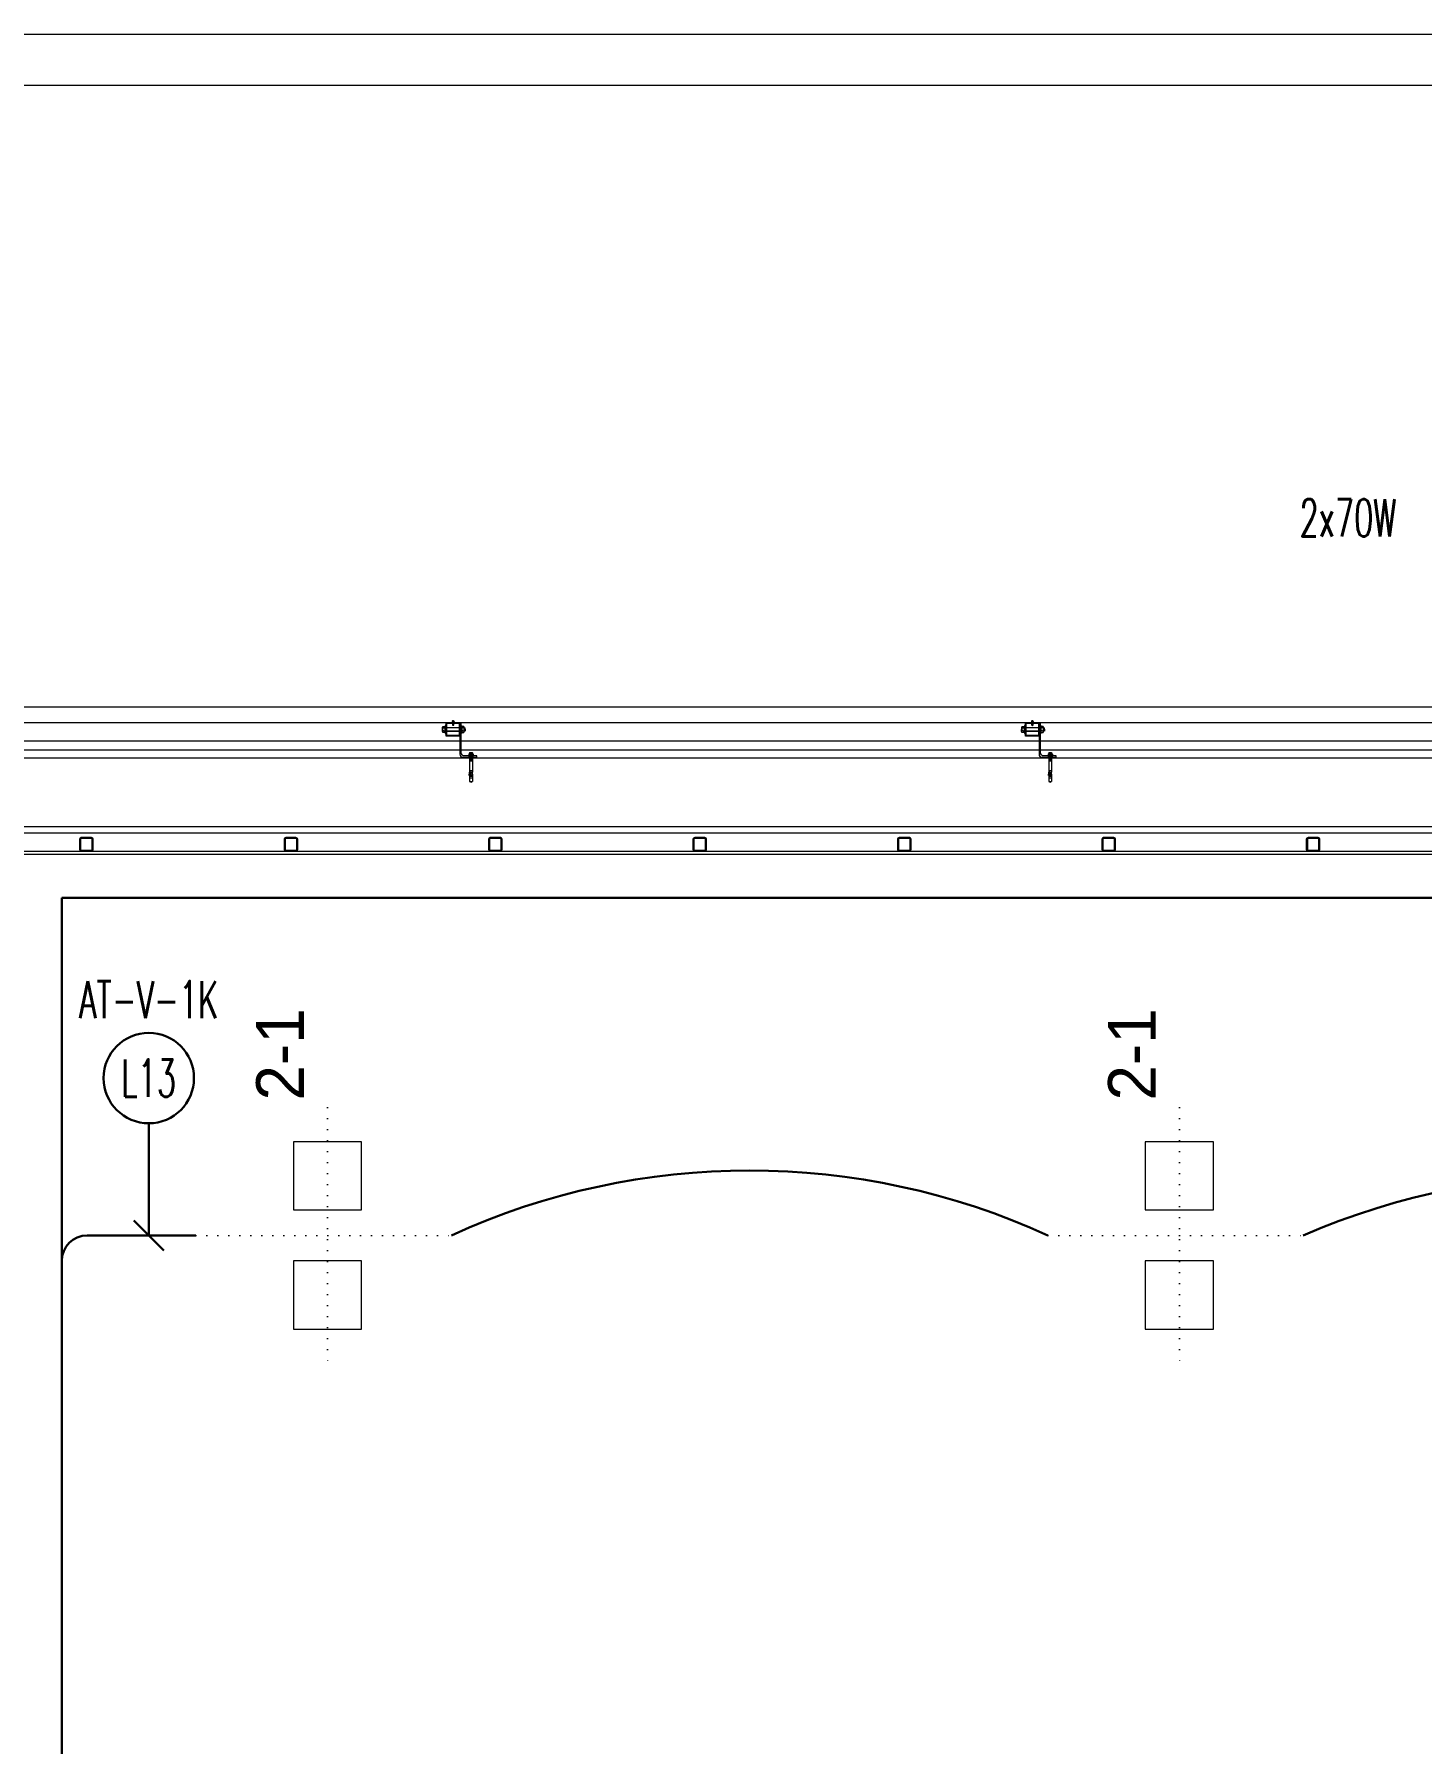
# Model space of a CAD drawing. Extents: x -2012 to 34975, y -1043 to 8321.
# Drawn here: x 25500 to 25907, y 3703 to 4205 of the extents above; entities that cross this region are included whole.
import ezdxf
from ezdxf.enums import TextEntityAlignment as Align

# ---------------------------------------------------------------- set-up
doc = ezdxf.new("R2010")
doc.units = 0
doc.header["$LTSCALE"] = 25
doc.header["$PDMODE"] = 1
doc.linetypes.add('DOT2', pattern=[0.125, 0, -0.125])
doc.layers.get('0').update_dxf_attribs({"color": 9, "lineweight": 9})
for name, color, linetype, lineweight in [('00', 9, 'Continuous', 9), ('06D', 9, 'Continuous', 9), ('10', 9, 'Continuous', 9), ('10A', 9, 'Continuous', 9), ('11', 9, 'Continuous', 9), ('14', 9, 'Continuous', 9), ('31', 9, 'Continuous', 9), ('33', 9, 'BATTING', 9), ('40A', 9, 'Continuous', 9), ('E-KABLO', 7, 'Continuous', 30), ('E-LİNYE', 7, 'Continuous', 30)]:
    doc.layers.add(name, color=color, linetype=linetype, lineweight=lineweight)
doc.styles.add('E-YAZI', font='txttw.shx')
doc.styles.add('TX-TEXT', font='')
doc.styles.get('TX-TEXT').set_extended_font_data('TrSah Futura Lt BT')
doc.linetypes.add('BATTING', pattern='A,0.0001,-0.1,[134,ltypeshp.shx,S=0.1,R=0,X=-0.1,Y=0],-0.2,[134,ltypeshp.shx,S=0.1,R=180,X=0.1,Y=0],-0.1', length=0.4001000000000002)

# ---------------------------------------------------------------- blocks, each defined once
blk = doc.blocks.new('cxvxv')
for p, q in [((-21988.39674479611, 8560.978984896823, 4.63579331e-08), (-21988.39674479611, 8560.319080797404, 4.63579331e-08)), ((-21988.39674479611, 8560.319080797404, 4.63579331e-08), (-21986.64256728361, 8560.319080797404, 4.63579331e-08)), ((-21986.86183947269, 8561.0688055605, 4.63579331e-08), (-21988.17747260705, 8561.067911343955, 4.63579331e-08)), ((-21988.02299314169, 8561.245167863308, 4.63579331e-08), (-21987.02535664169, 8561.30386214405, 4.63579331e-08)), ((-21988.02299314169, 8561.245167863308, 4.63579331e-08), (-21987.99805008109, 8561.259569986505, 4.63579331e-08)), ((-21987.99805008109, 8561.23076574011, 4.63579331e-08), (-21988.02299314169, 8561.245167863308, 4.63579331e-08)), ((-21988.02299314169, 8561.127779301794, 4.63579331e-08), (-21987.02535664169, 8561.18647358255, 4.63579331e-08)), ((-21988.02299314169, 8561.127779301794, 4.63579331e-08), (-21987.99805008109, 8561.142181424992, 4.63579331e-08)), ((-21987.99805008109, 8561.113377178612, 4.63579331e-08), (-21988.02299314169, 8561.127779301794, 4.63579331e-08)), ((-21988.01847428986, 8560.319080797404, 4.63579331e-08), (-21987.02083778986, 8560.319080797404, 4.63579331e-08)), ((-21988.01847428986, 8560.2775126099, 4.63579331e-08), (-21988.01847428986, 8560.319080797404, 4.63579331e-08)), ((-21988.01847428986, 8560.111239859907, 4.63579331e-08), (-21988.01847428986, 8555.608042630178, 4.63579331e-08)), ((-21987.99805008109, 8561.30386214405, 4.63579331e-08), (-21987.941384588, 8561.34815430161, 4.63579331e-08)), ((-21987.99805008109, 8561.259569986505, 4.63579331e-08), (-21987.99805008109, 8561.30386214405, 4.63579331e-08)), ((-21987.99805008109, 8561.142181424992, 4.63579331e-08), (-21987.99805008109, 8561.23076574011, 4.63579331e-08)), ((-21987.99805008109, 8561.06803329481, 4.63579331e-08), (-21987.99805008109, 8561.113377178612, 4.63579331e-08)), ((-21987.95820041799, 8560.978984896823, 4.63579331e-08), (-21987.95820041799, 8560.319080797404, 4.63579331e-08)), ((-21987.54495898543, 8561.34815430161, 4.63579331e-08), (-21987.941384588, 8561.34815430161, 4.63579331e-08)), ((-21987.69802321259, 8561.047375709824, 4.63579331e-08), (-21987.69802321259, 8561.081933967711, 4.63579331e-08)), ((-21987.69761440553, 8561.067452249597, 4.63579331e-08), (-21987.69802321259, 8561.067452249597, 4.63579331e-08)), ((-21987.54495898543, 8561.34815430161, 4.63579331e-08), (-21987.10461865669, 8561.34815430161, 4.63579331e-08)), ((-21987.02535664169, 8561.30386214405, 4.63579331e-08), (-21987.10461865669, 8561.34815430161, 4.63579331e-08)), ((-21987.08111166175, 8560.638307269517, 4.63579331e-08), (-21987.08111166175, 8560.978984896823, 4.63579331e-08)), ((-21987.08111166175, 8560.638307269517, 4.63579331e-08), (-21987.08111166175, 8560.319080797404, 4.63579331e-08)), ((-21987.06240597736, 8560.319080797404, 4.63579331e-08), (-21987.06240597736, 8560.2775126099, 4.63579331e-08)), ((-21987.06240597736, 8555.608042630178, 4.63579331e-08), (-21987.06240597736, 8560.111239859907, 4.63579331e-08)), ((-21987.05029970229, 8561.31826426725, 4.63579331e-08), (-21987.02535664169, 8561.30386214405, 4.63579331e-08)), ((-21987.02535664169, 8561.30386214405, 4.63579331e-08), (-21987.05029970229, 8561.289460020853, 4.63579331e-08)), ((-21987.02535664169, 8561.297425108249, 4.63579331e-08), (-21987.05029970229, 8561.283022985052, 4.63579331e-08)), ((-21987.05029970229, 8561.283022985052, 4.63579331e-08), (-21987.05029970229, 8561.20087570575, 4.63579331e-08)), ((-21987.05029970229, 8561.20087570575, 4.63579331e-08), (-21987.02535664169, 8561.18647358255, 4.63579331e-08)), ((-21987.02535664169, 8561.18647358255, 4.63579331e-08), (-21987.05029970229, 8561.172071459354, 4.63579331e-08)), ((-21987.05029970229, 8561.172071459354, 4.63579331e-08), (-21987.05029970229, 8561.083487144251, 4.63579331e-08)), ((-21987.05029970229, 8561.083487144251, 4.63579331e-08), (-21987.02535664169, 8561.06908502105, 4.63579331e-08)), ((-21987.02083778986, 8560.319080797404, 4.63579331e-08), (-21987.02083778986, 8560.2775126099, 4.63579331e-08)), ((-21987.02083778986, 8555.608042630178, 4.63579331e-08), (-21987.02083778986, 8560.111239859907, 4.63579331e-08)), ((-21986.64256728361, 8560.319080797404, 4.63579331e-08), (-21986.64256728361, 8560.978984896823, 4.63579331e-08)), ((-21988.39674479611, 8555.400201692668, 4.63579331e-08), (-21986.64256728361, 8555.400201692668, 4.63579331e-08)), ((-21988.39674479611, 8554.74029759325, 4.63579331e-08), (-21988.39674479611, 8555.400201692668, 4.63579331e-08)), ((-21986.85841695414, 8554.650109703742, 4.63579331e-08), (-21988.1740500885, 8554.65100392027, 4.63579331e-08)), ((-21988.01847428986, 8555.441769880172, 4.63579331e-08), (-21988.01847428986, 8555.400201692668, 4.63579331e-08)), ((-21988.01847428986, 8555.400201692668, 4.63579331e-08), (-21987.02083778986, 8555.400201692668, 4.63579331e-08)), ((-21987.95820041799, 8554.74029759325, 4.63579331e-08), (-21987.95820041799, 8555.400201692668, 4.63579331e-08)), ((-21987.08111166175, 8555.080975220553, 4.63579331e-08), (-21987.08111166175, 8555.400201692668, 4.63579331e-08)), ((-21987.08111166175, 8555.080975220553, 4.63579331e-08), (-21987.08111166175, 8554.74029759325, 4.63579331e-08)), ((-21987.06240597736, 8555.400201692668, 4.63579331e-08), (-21987.06240597736, 8555.441769880172, 4.63579331e-08)), ((-21987.02083778986, 8555.400201692668, 4.63579331e-08), (-21987.02083778986, 8555.441769880172, 4.63579331e-08)), ((-21986.64256728361, 8555.400201692668, 4.63579331e-08), (-21986.64256728361, 8554.74029759325, 4.63579331e-08))]:
    blk.add_line(p, q)
at = {"elevation": 4.63579331e-08}
for points in [[(-21986.29780363362, 8560.111239859907), (-21988.69994025862, 8560.111239859907), (-21988.69994025862, 8560.2775126099), (-21986.29780363362, 8560.2775126099)], [(-21986.29780363362, 8555.608042630178), (-21988.69994025862, 8555.608042630178), (-21988.69994025862, 8555.441769880172), (-21986.29780363362, 8555.441769880172)]]:
    blk.add_lwpolyline(points, close=True, dxfattribs=at)
for points in [[(-21987.97690610236, 8560.2775126099), (-21987.97690610236, 8560.319080797404)], [(-21987.97690610236, 8560.111239859907), (-21987.97690610236, 8555.608042630178)], [(-21987.97690610236, 8555.441769880172), (-21987.97690610236, 8555.400201692668)]]:
    blk.add_lwpolyline(points, dxfattribs=at)
for centre, radius, start, end in [((-21988.17747260705, 8560.753110698584, 4.63579331e-08), 0.3148006453709906, 45.84969695647049, 134.1503030435295), ((-21987.51623352132, 8559.952318083671, 4.63579331e-08), 1.116407594392055, 66.87007699770118, 113.1299230022988), ((-21987.51623352132, 8559.952318083671, 4.63579331e-08), 1.116407594392055, 66.87007699770118, 113.1299230022988), ((-21986.86183947269, 8560.7562491719, 4.63579331e-08), 0.3125563885965679, 45.44895559019322, 134.5510444098067), ((-21988.17747260705, 8554.966171791486, 4.63579331e-08), 0.3148006453709906, 225.8496969564705, 314.1503030435294), ((-21987.51623352132, 8555.7669644064, 4.63579331e-08), 1.116407594392055, 246.8700769977012, 293.1299230022988), ((-21987.51623352132, 8555.7669644064, 4.63579331e-08), 1.116407594392055, 246.8700769977012, 293.1299230022988), ((-21986.86183947269, 8554.963033318172, 4.63579331e-08), 0.3125563885965679, 225.4489555901932, 314.5510444098068)]:
    blk.add_arc(centre, radius, start, end)
blk = doc.blocks.new('VIDA')
for p, q in [((-18071.98243339981, 6523.876058017434), (-18071.91103611725, 6523.976658505543)), ((-18071.91103611725, 6523.775457529324), (-18071.98243339981, 6523.876058017434)), ((-18071.91103611725, 6523.976658505543), (-18070.11167585733, 6524.719300882788)), ((-18069.60794498523, 6522.856700796731), (-18071.91103611725, 6523.775457529324)), ((-18069.71239339926, 6524.858893524154), (-18070.59393417926, 6523.201455299034)), ((-18070.59393417926, 6523.201455299034), (-18070.11167585733, 6524.719300882788)), ((-18069.91169911016, 6525.065652683448), (-18070.12677631054, 6524.079792934084)), ((-18070.12677631054, 6524.079792934084), (-18069.99125568092, 6524.334595603979)), ((-18070.11167585733, 6524.719300882788), (-18069.91169911016, 6525.065652683448)), ((-18069.99125568092, 6524.334595603979), (-18069.83176824892, 6525.065652683448)), ((-18069.91169911016, 6525.065652683448), (-18069.83176824892, 6525.065652683448)), ((-18069.83176824892, 6525.065652683448), (-18069.71239339926, 6524.858893524154)), ((-18069.71239339926, 6524.858893524154), (-18069.32287058069, 6524.995100454748)), ((-18069.6294224201, 6522.757015580119), (-18069.14717142522, 6524.995100454748)), ((-18069.6294224201, 6522.757015580119), (-18069.60794498523, 6522.856700796731)), ((-18069.42944628351, 6522.410642408877), (-18069.6294224201, 6522.757015580119)), ((-18068.94719040394, 6525.341473625993), (-18069.42944628351, 6522.410642408877)), ((-18069.34951725405, 6522.410642408877), (-18069.42944628351, 6522.410642408877)), ((-18069.34951725405, 6522.410642408877), (-18068.86726381682, 6525.341473625993)), ((-18069.14953562218, 6522.757015580119), (-18069.34951725405, 6522.410642408877)), ((-18069.32287058069, 6524.995100454748), (-18069.14717142522, 6524.995100454748)), ((-18068.66491615623, 6522.757015580119), (-18069.14953562218, 6522.757015580119)), ((-18069.14717142522, 6524.995100454748), (-18068.94719040394, 6525.341473625993)), ((-18068.94719040394, 6525.341473625993), (-18068.86726381682, 6525.341473625993)), ((-18068.86726381682, 6525.341473625993), (-18068.66728035318, 6524.995100454748)), ((-18068.66728035318, 6524.995100454748), (-18068.18266149783, 6524.995100454748)), ((-18068.66491615623, 6522.757015580119), (-18068.18266149783, 6524.995100454748)), ((-18068.46493940907, 6522.410642408877), (-18068.66491615623, 6522.757015580119)), ((-18067.98268475066, 6525.341473625993), (-18068.46493940907, 6522.410642408877)), ((-18068.38500793724, 6522.410642408877), (-18068.46493940907, 6522.410642408877)), ((-18068.38500793724, 6522.410642408877), (-18067.90275205766, 6525.341473625993)), ((-18068.18503119006, 6522.757015580119), (-18068.38500793724, 6522.410642408877)), ((-18068.18502935831, 6522.757015580119), (-18068.38500793724, 6522.410642408877)), ((-18067.70277592109, 6524.995100454748), (-18068.18503119006, 6522.757015580119)), ((-18067.70041050295, 6522.757015580119), (-18068.18502935831, 6522.757015580119)), ((-18068.18266149783, 6524.995100454748), (-18067.98268475066, 6525.341473625993)), ((-18067.90275205766, 6525.341473625993), (-18067.98268475066, 6525.341473625993)), ((-18067.90275205766, 6525.341473625993), (-18067.70277469991, 6524.995100454748)), ((-18067.70277469991, 6524.995100454748), (-18067.21815584455, 6524.995100454748)), ((-18067.70041050295, 6522.757015580119), (-18067.21815584455, 6524.995100454748)), ((-18067.50043375579, 6522.410642408877), (-18067.70041050295, 6522.757015580119)), ((-18067.01817970797, 6525.341473625993), (-18067.50043375579, 6522.410642408877)), ((-18067.42050106279, 6522.410642408877), (-18067.50043375579, 6522.410642408877)), ((-18067.42050106279, 6522.410642408877), (-18066.93824579379, 6525.341473625993)), ((-18067.2205249262, 6522.757015580119), (-18067.42050106279, 6522.410642408877)), ((-18067.22052370503, 6522.757015580119), (-18067.42050106279, 6522.410642408877)), ((-18066.73826904663, 6524.995100454747), (-18067.2205249262, 6522.757015580119)), ((-18066.73590179673, 6522.757015580119), (-18067.22052370503, 6522.757015580119)), ((-18067.21815584455, 6524.995100454748), (-18067.01817970797, 6525.341473625993)), ((-18066.93824579379, 6525.341473625993), (-18067.01817970797, 6525.341473625993)), ((-18066.93824579379, 6525.341473625993), (-18066.73826904663, 6524.995100454747)), ((-18066.25364713833, 6524.995100454752), (-18066.73826904663, 6524.995100454747)), ((-18066.73590179673, 6522.757015580119), (-18066.25364713833, 6524.995100454748)), ((-18066.53592504957, 6522.410642408877), (-18066.73590179673, 6522.757015580119)), ((-18066.05367100175, 6525.341473625993), (-18066.53592504957, 6522.410642408877)), ((-18066.45599235657, 6522.410642408877), (-18066.53592504957, 6522.410642408877)), ((-18066.45599235657, 6522.410642408877), (-18065.97373708757, 6525.341473625993)), ((-18066.25601499882, 6522.757015580119), (-18066.45599235657, 6522.410642408877)), ((-18066.25601621999, 6522.757015580119), (-18066.45599235657, 6522.410642408877)), ((-18065.77376034041, 6524.995100454747), (-18066.25601621999, 6522.757015580119)), ((-18066.25601621999, 6522.757015580119), (-18065.77139858581, 6522.757015580119)), ((-18066.25364713833, 6524.995100454748), (-18066.05367100175, 6525.341473625993)), ((-18065.97373708757, 6525.341473625993), (-18066.05367100175, 6525.341473625993)), ((-18065.97373708757, 6525.341473625993), (-18065.77376034041, 6524.995100454747)), ((-18065.77376034042, 6524.995100454748), (-18065.28914392741, 6524.995100454748)), ((-18065.77139858581, 6522.757015580116), (-18065.28914392741, 6524.995100454748)), ((-18065.57142305982, 6522.410642408877), (-18065.77139858581, 6522.757015580116)), ((-18065.08916718024, 6525.341473625993), (-18065.57142305982, 6522.410642408877)), ((-18065.49148914564, 6522.410642408877), (-18065.57142305982, 6522.410642408877)), ((-18065.49148914564, 6522.410642408877), (-18065.00923448724, 6525.341473625993)), ((-18065.29151239847, 6522.757015580119), (-18065.49148914564, 6522.410642408877)), ((-18065.29151484083, 6522.757015580119), (-18065.49148914564, 6522.410642408877)), ((-18064.80925835066, 6524.995100454748), (-18065.29151239847, 6522.757015580119)), ((-18064.80689537488, 6522.757015580119), (-18065.29151484083, 6522.757015580119)), ((-18065.28914392741, 6524.995100454748), (-18065.08916718024, 6525.341473625993)), ((-18065.08916718024, 6525.341473625993), (-18065.00923448724, 6525.341473625993)), ((-18065.00923448724, 6525.341473625993), (-18064.80925712948, 6524.995100454748)), ((-18064.80925712948, 6524.995100454748), (-18064.32464071648, 6524.995100454748)), ((-18064.80689537488, 6522.757015580119), (-18064.32464071648, 6524.995100454748)), ((-18064.60691862771, 6522.410642408877), (-18064.80689537488, 6522.757015580119)), ((-18064.1246645799, 6525.341473625993), (-18064.60691862771, 6522.410642408877)), ((-18064.52698593471, 6522.410642408877), (-18064.60691862771, 6522.410642408877)), ((-18064.52698593471, 6522.410642408877), (-18064.04473066572, 6525.341473625993)), ((-18064.32700857696, 6522.757015580119), (-18064.52698593471, 6522.410642408877)), ((-18064.32700979813, 6522.757015580119), (-18064.52698593471, 6522.410642408877)), ((-18063.84475391856, 6524.995100454747), (-18064.32700979813, 6522.757015580119)), ((-18063.84238666866, 6522.757015580119), (-18064.32700857696, 6522.757015580119)), ((-18064.32464071648, 6524.995100454748), (-18064.1246645799, 6525.341473625993)), ((-18064.04473066572, 6525.341473625993), (-18064.1246645799, 6525.341473625993)), ((-18064.04473066572, 6525.341473625993), (-18063.84475391856, 6524.995100454747)), ((-18061.96013201025, 6524.995100454752), (-18063.84475391856, 6524.995100454747)), ((-18063.84238666866, 6522.757015580119), (-18061.96013201025, 6524.995100454748)), ((-18063.6424099215, 6522.410642408877), (-18063.84238666866, 6522.757015580119)), ((-18061.76015587367, 6525.341473625993), (-18063.6424099215, 6522.410642408877)), ((-18063.5624772285, 6522.410642408877), (-18063.6424099215, 6522.410642408877)), ((-18063.5624772285, 6522.410642408877), (-18061.68022195949, 6525.341473625993)), ((-18061.9625010919, 6522.757015580119), (-18063.5624772285, 6522.410642408877)), ((-18061.96249987073, 6522.757015580119), (-18063.5624772285, 6522.410642408877)), ((-18061.48024521233, 6524.995100454747), (-18063.36250109191, 6522.757015580119)), ((-18063.36250109191, 6522.757015580119), (-18061.47788345773, 6522.757015580119)), ((-18061.68022195949, 6525.341473625993), (-18063.16015587368, 6525.341473625993)), ((-18062.67790793175, 6522.410642408877), (-18061.47788345773, 6522.757015580116)), ((-18062.59797401757, 6522.410642408877), (-18062.11571935916, 6525.341473625993)), ((-18062.39799971275, 6522.757015580119), (-18062.59797401757, 6522.410642408877)), ((-18062.3979972704, 6522.757015580119), (-18062.59797401757, 6522.410642408877)), ((-18062.59797401757, 6522.410642408877), (-18061.27790793174, 6522.410642408877)), ((-18061.91574322259, 6524.995100454748), (-18062.3979972704, 6522.757015580119)), ((-18061.91338024681, 6522.757015580119), (-18062.39799971275, 6522.757015580119)), ((-18062.39562879934, 6524.995100454748), (-18062.19565205217, 6525.341473625993)), ((-18061.48024521233, 6524.995100454748), (-18062.39562879934, 6524.995100454748)), ((-18061.47788345773, 6522.757015580116), (-18062.39562879934, 6524.995100454748)), ((-18062.19565205217, 6525.341473625993), (-18062.11571935916, 6525.341473625993)), ((-18062.19565205217, 6525.341473625993), (-18061.27790793174, 6522.410642408877)), ((-18062.11571935916, 6525.341473625993), (-18061.91574200141, 6524.995100454748)), ((-18061.96013201025, 6524.995100454748), (-18061.76015587367, 6525.341473625993)), ((-18061.91574200141, 6524.995100454748), (-18061.4311255884, 6524.995100454748)), ((-18061.91338024681, 6522.757015580119), (-18061.4311255884, 6524.995100454748)), ((-18061.71340472081, 6522.410642408877), (-18061.91338024681, 6522.757015580119)), ((-18061.23114884124, 6525.341473625993), (-18061.71340472081, 6522.410642408877)), ((-18061.63347080664, 6522.410642408877), (-18061.71340472081, 6522.410642408877)), ((-18061.68022195949, 6525.341473625993), (-18061.48024521233, 6524.995100454747)), ((-18061.63347080664, 6522.410642408877), (-18061.15121675883, 6525.341473625993)), ((-18061.43349650183, 6522.757015580119), (-18061.63347080664, 6522.410642408877)), ((-18061.43349467006, 6522.757015580119), (-18061.63347080664, 6522.410642408877)), ((-18060.94887703589, 6522.757015580119), (-18061.43349650183, 6522.757015580119)), ((-18060.95124001166, 6524.995100454748), (-18061.43349467006, 6522.757015580119)), ((-18061.4311255884, 6524.995100454748), (-18061.23114884124, 6525.341473625993)), ((-18061.23114884124, 6525.341473625993), (-18061.15121675883, 6525.341473625993)), ((-18061.15121675883, 6525.341473625993), (-18060.95123879049, 6524.995100454748)), ((-18060.95123879049, 6524.995100454748), (-18060.46662237748, 6524.995100454748)), ((-18060.94887703589, 6522.757015580119), (-18060.46662237748, 6524.995100454748)), ((-18060.7489015099, 6522.410642408877), (-18060.94887703589, 6522.757015580119)), ((-18060.26664563032, 6525.341473625993), (-18060.7489015099, 6522.410642408877)), ((-18060.66896759571, 6522.410642408877), (-18060.7489015099, 6522.410642408877)), ((-18060.66896759571, 6522.410642408877), (-18060.1867135479, 6525.341473625993)), ((-18060.46899145914, 6522.757015580119), (-18060.66896759571, 6522.410642408877)), ((-18060.4689932909, 6522.757015580119), (-18060.66896759571, 6522.410642408877)), ((-18059.98673680073, 6524.995100454748), (-18060.46899145914, 6522.757015580119)), ((-18060.46899036839, 6522.757020642178), (-18059.98437705279, 6522.757020642181)), ((-18060.46662237748, 6524.995100454748), (-18060.26664563032, 6525.341473625993)), ((-18060.26664563032, 6525.341473625993), (-18060.1867135479, 6525.341473625993)), ((-18060.1867135479, 6525.341473625993), (-18059.98673557956, 6524.995100454748)), ((-18059.98673557956, 6524.995100454748), (-18059.50211947185, 6524.995100454748)), ((-18059.98437413025, 6522.757015580119), (-18059.50211947185, 6524.995100454748)), ((-18059.78439860426, 6522.410642408877), (-18059.98437413025, 6522.757015580119)), ((-18059.30214272468, 6525.341473625993), (-18059.78439860426, 6522.410642408877)), ((-18059.70446469008, 6522.410642408877), (-18059.78439860426, 6522.410642408877)), ((-18059.70446469008, 6522.410642408877), (-18059.23228199971, 6525.280266366213)), ((-18059.50449038527, 6522.757015580119), (-18059.70446469008, 6522.410642408877)), ((-18059.50448855351, 6522.757015580119), (-18059.70446469008, 6522.410642408877)), ((-18059.2322822622, 6524.020291678606), (-18059.50448855351, 6522.757015580119)), ((-18059.50449038527, 6522.757015580119), (-18059.23228252538, 6522.757015523407)), ((-18059.50211947185, 6524.995100454748), (-18059.30214272468, 6525.341473625993)), ((-18059.30214272468, 6525.341473625993), (-18059.23227689327, 6525.341473625993)), ((-18058.14205809219, 6526.582057660956), (-18059.23228229225, 6526.582057660956)), ((-18059.23228229225, 6521.170057660955), (-18059.23228229225, 6526.582057660956)), ((-18058.14205809219, 6521.170057660955), (-18059.23228229225, 6521.170057660955))]:
    blk.add_line(p, q)
for points in [[(-18068.66728035318, 6524.995100454748), (-18069.14953562218, 6522.757015580119)], [(-18057.23258202538, 6524.258495963031), (-18057.45460643494, 6523.958557660954), (-18057.45460643494, 6523.793557660954), (-18057.23258202538, 6523.493619358878)]]:
    blk.add_lwpolyline(points)
for centre, radius, start, end in [((-18062.3936247058, 6523.578160270213), 5.205690943967322, 7.509510361994308, 35.24269414028328), ((-18062.3936247058, 6524.173955051696), 5.205690943967325, 324.7573058597167, 352.4904896380057)]:
    blk.add_arc(centre, radius, start, end)
blk = doc.blocks.new('çelik dübel')
at = {"ltscale": 7}
for p, q in [((-87.19999999998257, -1.999999999883582), (-84.99999999997092, 2.000000000116413)), ((-84.99999999997092, -5.999999999883583), (-84.99999999997092, 2.000000000116413)), ((-67.9999999999709, 2.000000000116413), (-84.99999999997092, 2.000000000116413)), ((-74.99999999997091, -5.999999999883583), (-74.99999999997091, 2.000000000116413)), ((-69.9999999999709, -5.999999999883583), (-69.9999999999709, 2.000000000116413)), ((-67.9999999999709, 3.000000000116413), (-57.9999999999709, 2.000000000116413)), ((-67.9999999999709, -6.999999999883583), (-67.9999999999709, 3.000000000116413)), ((-57.9999999999709, -5.999999999883583), (-57.9999999999709, 2.000000000116413)), ((-8.499999999970896, 2.000000000116413), (-57.9999999999709, 2.000000000116413)), ((-52.9999999999709, 1.500000000116415), (-57.9999999999709, 1.500000000116415)), ((-52.9999999999709, -5.999999999883583), (-52.9999999999709, 2.000000000116413)), ((-24.9999999999709, -5.999999999883583), (-24.9999999999709, 2.000000000116413)), ((-24.9999999999709, -5.999999999883583), (-23.86956521737738, 2.000000000116413)), ((-22.9999999999709, -5.999999999883583), (-21.86956521737739, 2.000000000116413)), ((-20.99999999997089, -5.999999999883583), (-19.86956521737738, 2.000000000116413)), ((-18.99999999997089, -5.999999999883583), (-17.86956521737738, 2.000000000116413)), ((-16.99999999997089, -5.999999999883583), (-15.86956521737738, 2.000000000116413)), ((-84.99999999997092, -5.999999999883583), (-87.19999999998257, -1.999999999883582)), ((-67.9999999999709, -5.999999999883583), (-84.99999999997092, -5.999999999883583)), ((-67.9999999999709, -6.999999999883583), (-57.9999999999709, -5.999999999883583)), ((-52.9999999999709, -5.499999999883583), (-57.9999999999709, -5.499999999883583)), ((-8.499999999970896, -5.999999999883583), (-57.9999999999709, -5.999999999883583))]:
    blk.add_line(p, q, dxfattribs=at)
for p, q in [((-14.99999999997089, -5.999999999883583), (-13.86956521737738, 2.000000000116413)), ((-12.99999999997089, -5.999999999883583), (-11.86956521737738, 2.000000000116413)), ((-10.99999999997089, -5.999999999883583), (-9.999999999970896, 1.076923076994716)), ((-9.999999999970896, -8.999999999883583), (-9.999999999970896, 5.000000000116415)), ((-8.999999999970896, 5.000000000116415), (-9.999999999970896, 5.000000000116415)), ((-9.999999999970896, 3.000000000116413), (-9.999999999970896, 5.000000000116415)), ((-8.999999999970896, -8.999999999883583), (-8.999999999970896, 5.000000000116415)), ((-8.499999999970896, 2.000000000116413), (-8.499999999970896, 3.000000000116413)), ((-8.499999999970896, -3.999999999883583), (-8.499999999970896, 1.164153e-10)), ((-4.999999999970896, 4.000000000116415), (-7.499999999970896, 4.000000000116415)), ((-4.999999999970896, 1.000000000116415), (-7.499999999970896, 1.000000000116415)), ((-3.999999999970896, 2.000000000116413), (-3.999999999970896, 3.000000000116413)), ((-0.999999999970896, 2.000000000116413), (-3.999999999970896, 2.000000000116413)), ((-3.999999999970896, -3.999999999883583), (-3.999999999970896, 1.164153e-10)), ((-2.999999999970896, -5.999999999883583), (-1.869565217377384, 2.000000000116413)), ((-0.999999999970896, -5.999999999883583), (2.91038e-11, 1.076923076994716)), ((2.91038e-11, -4.999999999883582), (2.91038e-11, 1.000000000116415)), ((-9.999999999970896, -6.999999999883583), (-9.999999999970896, -9.058304059901273)), ((-8.999999999970896, -8.999999999883583), (-9.999999999970896, -8.999999999883583)), ((-8.499999999970896, -5.999999999883583), (-8.499999999970896, -6.999999999883583)), ((-4.999999999970896, -4.999999999883582), (-7.499999999970896, -4.999999999883582)), ((-4.999999999970896, -7.999999999883583), (-7.499999999970896, -7.999999999883583)), ((-3.999999999970896, -5.999999999883583), (-3.999999999970896, -6.999999999883583)), ((-0.999999999970896, -5.999999999883583), (-3.999999999970896, -5.999999999883583))]:
    blk.add_line(p, q)
for points in [[(-67.9999999999709, 0.6000000000931323), (-67.44498697912786, 0.4109212240437047), (-66.97239583329065, 0.0904947917442769), (-66.57089843746508, -0.3285644530551508), (-66.22916666665697, -0.8135416666045783), (-65.93587239581393, -1.331722005154004), (-65.6796874999709, -1.850390624953431), (-65.44928385416277, -2.336832682252861), (-65.23333333330811, -2.758333333302289), (-65.02207031246506, -3.088590494706294), (-64.8119791666395, -3.326953124837018), (-64.6011067708314, -3.479182942654007), (-64.38749999998254, -3.551041666534727), (-64.16920572915114, -3.548291015555148), (-63.9442708333081, -3.476692708209157), (-63.71074218748254, -3.342008463456294), (-63.46666666664532, -3.149999999906866), (-63.21106770832557, -2.907649739529007), (-62.94687499999418, -2.626822916558011), (-62.67799479165114, -2.320605468587018), (-62.40833333332557, -2.002083333209156), (-62.14179687495924, -1.684342447784729), (-61.8822916666395, -1.380468749906865), (-61.6337239583081, -1.103548176935873), (-61.39999999999417, -0.8666666665812954), (-61.18388671873254, -0.6812337238807232), (-60.98359374998836, -0.5519531249301508), (-60.79619140623254, -0.4818522135028618), (-60.61874999996508, -0.4739583332557232), (-60.44833984371507, -0.5312988280784339), (-60.28203124998253, -0.6569010416278616), (-60.11689453123836, -0.8537923175608739), (-59.94999999998253, -1.125), (-59.77802734370925, -1.468017578125), (-59.59609374997672, -1.858203124953431), (-59.3989257812209, -2.265380859375), (-59.18124999996507, -2.659374999930149), (-58.93779296873254, -3.010009765508583), (-58.66328124998836, -3.287109374883583), (-58.35244140622672, -3.460498046828433), (-57.9999999999709, -3.499999999883583)], [(-67.9999999999709, -0.4564369862200694), (-67.9591798268084, -0.4724345881259069), (-67.91602833941579, -0.4931208830093965), (-67.87117811094504, -0.5178484485950321), (-67.82526171448988, -0.545969862723723), (-67.77891172317322, -0.5768377031199634), (-67.73276071014698, -0.6098045476246626), (-67.6874412484467, -0.6442229739623146), (-67.64358591128257, -0.6794455599738285), (-67.60168020438867, -0.7149603781290353), (-67.56162136449711, -0.7507974802283571), (-67.52315956098028, -0.7871224124683068), (-67.48604496315238, -0.8241007215110585), (-67.45002774044406, -0.8618979535531249), (-67.4148580621695, -0.9006796553730962), (-67.38028609773028, -0.9406113730510695), (-67.34606201652787, -0.9818586532492191), (-67.31198041635797, -1.024550597765482), (-67.27801360905869, -1.068670530687086), (-67.24417833494954, -1.114165331353432), (-67.21049133426276, -1.160981879103927), (-67.17696934734703, -1.209067053627221), (-67.14362911446369, -1.258367734262719), (-67.11048737593228, -1.308830800349823), (-67.07756087201415, -1.36040313146077), (-67.04486360301962, -1.41302998026367), (-67.01239860936765, -1.466650092974304), (-66.9801661914389, -1.521200588787904), (-66.9481666496431, -1.576618587132543), (-66.91640028441907, -1.632841207319868), (-66.88486739614746, -1.68980556889437), (-66.8535682852671, -1.747448790934868), (-66.82250325212954, -1.805707992985843), (-66.79166979144793, -1.864521534182131), (-66.76105417474173, -1.923832733184099), (-66.73063986795023, -1.983586148475295), (-66.7004103368381, -2.043726338422855), (-66.67034904725733, -2.104197861626744), (-66.64043946503078, -2.164945276337675), (-66.61066505606868, -2.225913141155615), (-66.58100928613567, -2.287046014447696), (-66.55145256585092, -2.348290482535956), (-66.52196308493149, -2.409601242165081), (-66.49250597786157, -2.470935018151065), (-66.46304637906724, -2.53224853496067), (-66.43354942303267, -2.593498517409897), (-66.40398024427122, -2.6546416899655), (-66.3743039771798, -2.715634777443483), (-66.34448575627175, -2.776434504427015), (-66.31448927952442, -2.836995852179825), (-66.28427249906235, -2.897266829502767), (-66.253791930445, -2.957193701760843), (-66.22300408934825, -3.016722734202628), (-66.19186549136066, -3.075800192542372), (-66.16033265209988, -3.134372341795823), (-66.12836208718363, -3.192385447677223), (-66.09591031222953, -3.249785775435156), (-66.0629336287675, -3.3065244439058), (-66.02938748209272, -3.362571985111571), (-65.99522710338353, -3.4179037847789), (-65.96040772376, -3.472495228168553), (-65.9248845744878, -3.526321701123377), (-65.88861288671615, -3.579358588787726), (-65.85154789162334, -3.631581277120857), (-65.81364482038771, -3.682965151267126), (-65.77485559298657, -3.733483748510478), (-65.73511888430221, -3.783103211782872), (-65.69437005807413, -3.831787835806608), (-65.65254447801271, -3.879501914954743), (-65.60957750777014, -3.926209744065998), (-65.56540451108594, -3.971875617513433), (-65.51996085161227, -4.016463830019346), (-65.47318189311773, -4.059938676189631), (-65.42501234813244, -4.102251355769112), (-65.37543432501843, -4.143300690106116), (-65.32443928104476, -4.182972405571491), (-65.27201867342228, -4.221152228768914), (-65.21816395939095, -4.257725886069238), (-65.1628665961616, -4.292579103959723), (-65.10611804106156, -4.32559760904405), (-65.04790975124342, -4.356667127809487), (-64.98825907835271, -4.385676431818865), (-64.92728695154075, -4.412526474101468), (-64.86514019421884, -4.437121252762153), (-64.80196562994388, -4.459364765789359), (-64.7379100821272, -4.479161011404356), (-64.67312037432566, -4.496413987595587), (-64.60774332995061, -4.511027692467906), (-64.5419257725589, -4.522906124126166), (-64.47581821138736, -4.531981811160222), (-64.40958589897491, -4.53830140363425), (-64.34339777354035, -4.54194008174818), (-64.27742277347714, -4.542973026167601), (-64.21182983700417, -4.541475417325273), (-64.14678790242759, -4.537522435537539), (-64.08246590811177, -4.531189261353575), (-64.01903279224643, -4.522551075206138), (-63.95663346472429, -4.511692567495629), (-63.89531672137672, -4.498736469540745), (-63.83510732947616, -4.483815022627823), (-63.7760300564405, -4.467060467926785), (-63.71810966960038, -4.448605046723969), (-63.6613709363155, -4.428581000189296), (-63.60583862391649, -4.407120569841936), (-63.55153749976307, -4.384355996735393), (-63.49847910163227, -4.360408720676787), (-63.44662204905764, -4.335356974974272), (-63.39591173199005, -4.309268191456792), (-63.34629354040953, -4.282209801836871), (-63.29771286423785, -4.254249237943438), (-63.25011509348406, -4.225453931489028), (-63.20344561806996, -4.195891314418986), (-63.15764982797555, -4.165628818329421), (-63.11267393702293, -4.134726437972856), (-63.0684674543736, -4.103214419214054), (-63.02498071303125, -4.071115570724942), (-62.98216404602865, -4.038452701293863), (-62.93996778636937, -4.005248619825578), (-62.89834226714447, -3.971526134642772), (-62.85723782129934, -3.937308054999448), (-62.81660478189587, -3.902617189101873), (-62.77639762559555, -3.867475286708213), (-62.7365874038078, -3.831899860175326), (-62.69714931157068, -3.795907362480647), (-62.65805854389327, -3.759514246718026), (-62.6192902958428, -3.722736965864897), (-62.5808197625156, -3.685591973015106), (-62.5426221388916, -3.648095721378922), (-62.50467262003803, -3.610264663700943), (-62.46694893186213, -3.572115314193068), (-62.42943892374751, -3.533664429560303), (-62.39213297591778, -3.494928827974944), (-62.35502146865474, -3.455925327143631), (-62.31809478218202, -3.416670744889413), (-62.28134329672322, -3.377181899035349), (-62.24475739253104, -3.337475607520899), (-62.20832744988729, -3.297568688285538), (-62.17204539870728, -3.257478580344468), (-62.13590936796388, -3.217225207481533), (-62.09991903638002, -3.176829115021973), (-62.0640740825329, -3.136310848174616), (-62.02837418517446, -3.095690952031872), (-61.99281902294025, -3.054989971918983), (-61.95740827452389, -3.014228452811948), (-61.92214161856099, -2.973426940036007), (-61.88701963282074, -2.932606553891673), (-61.85204649085061, -2.891790715628303), (-61.81722726533187, -2.851003421470522), (-61.78256702888757, -2.810268667759373), (-61.74807085416978, -2.769610450952311), (-61.71374381380156, -2.729052767390383), (-61.67959098040592, -2.688619613298214), (-61.6456174266059, -2.648334985016845), (-61.61182892145006, -2.608223412418738), (-61.57823401910718, -2.56831155961845), (-61.54484197020065, -2.528626623912713), (-61.51166202532475, -2.489195802714673), (-61.47870343501563, -2.450046293553894), (-61.44597544992575, -2.411205293959937), (-61.4134873205621, -2.372700001113115), (-61.38124829757725, -2.334557612775824), (-61.34926854178775, -2.296806000056674), (-61.31756185510312, -2.259475729428229), (-61.2861429497425, -2.222598041174931), (-61.25502653786679, -2.186204175464808), (-61.22422733166605, -2.150325372698715), (-61.19376004333026, -2.114992872928267), (-61.16363938504946, -2.080237916437909), (-61.13388006895547, -2.046091743628493), (-61.10452300726318, -2.012611383921464), (-61.07571391182137, -1.979957023402675), (-61.0476246945327, -1.948314637411383), (-61.02042726727086, -1.917870201403274), (-60.99429354193853, -1.888809690717605), (-60.96939543035114, -1.861319080577231), (-60.9459048444114, -1.835584346554242), (-60.92399369596387, -1.8117914639879), (-60.90376809684676, -1.790162533172406), (-60.8850709584949, -1.771064154803752), (-60.86767939222045, -1.754899054532869), (-60.85137050948105, -1.742069957894273), (-60.83592142161797, -1.732979590655303), (-60.82110924000153, -1.728030678350478), (-60.80671107603119, -1.727625946863553), (-60.79250404101911, -1.732168121612629), (-60.77828205356491, -1.741931993048638), (-60.76390626089414, -1.756680610589683), (-60.74925461740349, -1.776049088221043), (-60.73420507751871, -1.79967254004441), (-60.71863559560735, -1.827186080161481), (-60.70242412606603, -1.858224822557531), (-60.68544862340786, -1.892423881450667), (-60.66758704191308, -1.929418370709754), (-60.64874791682814, -1.968871174496598), (-60.62896210644975, -2.010556256514973), (-60.60829104980804, -2.054275350295938), (-60.58679618602036, -2.099830189719794), (-60.56453895414597, -2.147022508201188), (-60.54158079324407, -2.195654039504006), (-60.51798314240295, -2.24552651727572), (-60.49380744068185, -2.29644167504739), (-60.46910154694343, -2.348224612302145), (-60.44385899900226, -2.400793891050851), (-60.41805975459283, -2.454091438907198), (-60.391683771275, -2.508059183484874), (-60.36471100675407, -2.562639052746817), (-60.33712141858997, -2.617772974073884), (-60.30889496451709, -2.673402875312604), (-60.28001160212443, -2.729470684076658), (-60.2504469581181, -2.78592071053572), (-60.22015933558578, -2.842706794501281), (-60.18910270664491, -2.899785157991573), (-60.15723104341304, -2.957112023141235), (-60.12449831797859, -3.014643612201325), (-60.09085850251722, -3.072336147190071), (-60.05626556914648, -3.130145850358529), (-60.02067348998389, -3.188028943841345), (-59.98402884817915, -3.2459403128596), (-59.94624867112725, -3.303829494398087), (-59.90724259728448, -3.361644689110106), (-59.86692026507808, -3.419334097299723), (-59.82519131293519, -3.476845919038168), (-59.78196537925396, -3.534128354862331), (-59.73715210251976, -3.591129604843444), (-59.69066112115979, -3.647797869518397), (-59.64229775231797, -3.70412111992482), (-59.59145002806328, -3.760246410151011), (-59.53740165918135, -3.816360564902423), (-59.47943635648698, -3.872650409117341), (-59.41683783073677, -3.929302767617626), (-59.34888979274546, -3.986504465225151), (-59.27487595329876, -4.044442326878195), (-59.19408002321143, -4.103303177398629), (-59.10536070817034, -4.163032483891583), (-59.00587669337983, -4.222610283293761), (-58.89236165906186, -4.280775254592299), (-58.76154928535107, -4.336266077123581), (-58.61017325244029, -4.387821429991163), (-58.43496724046418, -4.434179992298593), (-58.23266492958644, -4.474080443265847), (-57.9999999999709, -4.506261461996472)]]:
    blk.add_lwpolyline(points)
for centre, start, end in [((-7.499999999970896, 3.000000000116413), 90, 180), ((-7.499999999970896, 2.000000000116413), 180, 270), ((-7.499999999970896, 1.164153e-10), 90, 180), ((-4.999999999970896, 3.000000000116413), 0, 90), ((-4.999999999970896, 2.000000000116413), 270, 0), ((-4.999999999970896, 1.164153e-10), 0, 90), ((-0.999999999970896, 1.000000000116415), 0, 90), ((-7.499999999970896, -3.999999999883583), 180, 270), ((-7.499999999970896, -5.999999999883583), 90, 180), ((-7.499999999970896, -6.999999999883583), 180, 270), ((-4.999999999970896, -3.999999999883583), 270, 0), ((-4.999999999970896, -5.999999999883583), 0, 90), ((-4.999999999970896, -6.999999999883583), 270, 0), ((-0.999999999970896, -4.999999999883582), 270, 0)]:
    blk.add_arc(centre, 1, start, end)
blk = doc.blocks.new('kjdol')
at = {"ltscale": 10, "elevation": -278.8880452258994}
blk.add_lwpolyline([(77394.1242362717, 60089.89210177831), (77403.27542032079, 60089.89186705325, 0.4602372915266657), (77404.17542032077, 60090.79186705327), (77404.17542032077, 60094.89186705327), (77403.77542032079, 60094.89186705327), (77403.77542032079, 60091.29186705327, -0.4142135623730951), (77402.77542032079, 60090.29186705327), (77394.1242362717, 60090.29210177831)], format="xyb", close=True, dxfattribs=at)
at = {"elevation": -249.7854541722309}
for points in [[(77397.97345541044, 60089.89789090095), (77397.97345541044, 60085.89789090095), (77393.97345541044, 60085.89789090095), (77393.97345541044, 60089.89789090095)], [(77397.77345541042, 60089.69789090093), (77397.77345541042, 60086.09789090093), (77394.17345541043, 60086.09789090093), (77394.17345541043, 60089.69789090093)]]:
    blk.add_lwpolyline(points, close=True, dxfattribs=at)
at = {"extrusion": (0, 0, -1), "xscale": 0.1000000000058208, "yscale": 0.1000000000058208, "zscale": -0.0999999999999091}
blk.add_blockref('çelik dübel', (-77402.74307315273, 60093.35945644584, 459.2479897898814), dxfattribs=at)
blk.add_blockref('cxvxv', (99383.50232735656, 51530.1085826533, -249.7854542185888))
at = {"xscale": 0.1000000000058208, "yscale": 0.1000000000058208, "zscale": 0.1000000000058208, "rotation": 180}
blk.add_blockref('VIDA', (75587.75219198583, 60740.28549674065, -249.7854541722309), dxfattribs=at)
blk = doc.blocks.new('cephekompozit2.kat')
at = {"layer": '10A'}
blk.add_lwpolyline([(3171.722073161757, 29665.52281951507), (2343.898858632853, 29665.52281914125), (2343.898858632853, 29661.02281914125), (3171.722073161757, 29661.02281951057)], close=True, dxfattribs=at)
at = {"layer": '33', "ltscale": 0.2}
blk.add_lwpolyline([(3171.670563751264, 25868.02281970845), (2347.499999699452, 25868.0228197098), (2347.499999699449, 25967.80588685172), (687.5026285051282, 25967.80588685434), (687.4999998548119, 27013.02281949733), (687.3686729238033, 29553.0228194985), (2347.499999699445, 29553.0228194985), (2347.499999699452, 29653.02281928462), (3181.672073208556, 29653.02281928643)], dxfattribs=at)
at = {"layer": '10', "rotation": 270}
for p in [(-57571.34489200128, 107054.9962701847, 249.7854541722309), (-57401.34489200128, 107054.9962701847, 249.7854541722309)]:
    blk.add_blockref('kjdol', p, dxfattribs=at)
blk = doc.blocks.new('Prf-40x40')
for points in [[(1.5, -1.99999999999818), (-1.5, -2.000000000001818, -0.4142135623730951), (-2, -1.500000000001818), (-2, 1.49999999999818, -0.4142135623730951), (-1.5, 1.99999999999818), (1.5, 2.000000000001818, -0.4142135623730951), (2, 1.500000000001818), (2, -1.49999999999818, -0.4142135623730951)], [(1.499999999999544, -1.699999999998908), (-1.5, -1.700000000002545, -0.4142135623738941), (-1.699999999999818, -1.500000000001818), (-1.699999999999818, 1.49999999999818, -0.4142135623738941), (-1.499999999999544, 1.699999999998908), (1.5, 1.700000000002545, -0.4142135623738941), (1.699999999999818, 1.500000000001818), (1.699999999999818, -1.49999999999818, -0.4142135623738941)]]:
    blk.add_lwpolyline(points, format="xyb", close=True)
blk.add_point((0, 0))
blk = doc.blocks.new('p-vw-aydınlatma2')
at = {"linetype": 'DOT2'}
for points in [[(0, 37.5), (0, -37.5)], [(-38.64477379632081, 0), (36.3552262036792, 0)]]:
    blk.add_lwpolyline(points, dxfattribs=at)
at = {"linetype": 'ByBlock'}
for points in [[(-10, 7.5), (10, 7.5), (10, 27.5), (-10, 27.5), (-10, 7.5)], [(-10, -27.5), (10, -27.5), (10, -7.5), (-10, -7.5), (-10, -27.5)]]:
    blk.add_lwpolyline(points, dxfattribs=at)
at = {"insert": (-20.93887370329685, 39.58179793450108), "char_height": 14, "width": 14.59600000000136, "attachment_point": 1, "rotation": 90, "style": 'TX-TEXT'}
blk.add_mtext('2-1', dxfattribs=at)

msp = doc.modelspace()

# ---------------------------------------------------------------- linework, layer by layer
at = {"layer": '00'}
msp.add_lwpolyline([(25475.83833316221, 3972.499902171665), (26295.83833316225, 3972.499902171811), (26295.83833316225, 3992.500000003231), (25455.83833316221, 3992.500000003231), (25455.83833316223, 3892.500000003231), (25475.83833316223, 3892.500000003231)], close=True, dxfattribs=at)
at = {"layer": '06D', "elevation": 29.10259105366856}
msp.add_lwpolyline([(26297.30844160353, 3997.499999785279), (25450.83833316221, 3997.499999785065), (25450.83833316223, 3897.50000000323), (23790.8383331888, 3897.500000003231), (23790.83833504088, 307.5000002899492), (25450.83833316221, 307.5000000040915), (25450.83833316228, 207.5000000031784), (26295.53740656179, 207.5000000119617)], dxfattribs=at)
at = {"layer": '11', "elevation": -29.10259105366856}
msp.add_lwpolyline([(25477.83833315349, 3964.259572667407), (25477.83833315349, 3965.259572667408), (26297.08833340063, 3965.259904721044), (26297.08833340063, 3964.259904721043)], close=True, dxfattribs=at)
at = {"layer": '14'}
msp.add_lwpolyline([(26297.83833316224, 3992.50000000323), (26297.83833316222, 3970.499902171815), (25477.83833316221, 3970.499902171665), (25477.83833316221, 234.5000000032305), (26297.83833316222, 234.5000000032305), (26297.83833316224, 212.5000000032305)], dxfattribs=at)
at = {"layer": '40A'}
for points in [[(27980, 0), (20985, 0), (20985, 4205.000000004655), (27980, 4205.000000004655)], [(21065, 4190.000000004657), (27440.05781644269, 4190.000000004657), (27440.05781644269, 15), (21065, 15)]]:
    msp.add_lwpolyline(points, close=True, dxfattribs=at)
at = {"layer": 'E-KABLO', "color": 6}
for p, q in [((25507.83833709438, 3951.582283925741), (26303.83833291293, 3951.582283925741)), ((25507.83833709438, 3951.582283925741), (25507.83833709438, 3831.810862473681)), ((25547.1935593659, 3852.500000002095), (25515.33833709424, 3852.500000001531)), ((25507.83833709438, 3845.000000001531), (25507.83833709438, 3589.810674479722))]:
    msp.add_line(p, q, dxfattribs=at)
for centre, radius, start, end in [((25709.69355727518, 3661.184000690527), 210.3760013843336, 65.42260890232245, 114.5773910976775), ((25959.6935593659, 3649.378339242307), 221.1665866938663, 66.69476721880152, 113.3052327811985), ((25515.33833709438, 3845.000000001531), 7.5, 90.0000000010154, 180)]:
    msp.add_arc(centre, radius, start, end, dxfattribs=at)
at = {"layer": 'E-LİNYE', "color": 7, "linetype": 'Continuous'}
for p, q in [((25533.39504611193, 3885.399433654826), (25533.39504611193, 3852.50000000274)), ((25537.81446349434, 3848.080582620325), (25528.9756287295, 3856.919417385157))]:
    msp.add_line(p, q, dxfattribs=at)
msp.add_circle((25533.39504611193, 3898.662745111748), 13.26331145692165, dxfattribs=at)

# ---------------------------------------------------------------- block references
msp.add_blockref('cephekompozit2.kat', (23106.13636839497, -25658.02281949524))
at = {"layer": '10', "xscale": -1}
for p in [(25515.08856205447, 3967.259904748825, -29.10259105366856), (25575.08856205447, 3967.259904748825, -29.10259105366856), (25635.08851632369, 3967.259904748825, -29.10259105366856), (25695.08851632368, 3967.259904748825, -29.10259105366856), (25755.08847059291, 3967.259904748825, -29.10259105366856), (25815.08847059291, 3967.259904748825, -29.10259105366856), (25875.08842486213, 3967.259904748825, -29.10259105366856)]:
    msp.add_blockref('Prf-40x40', p, dxfattribs=at)
at = {"layer": '31', "linetype": 'ByBlock'}
for p in [(25585.83833316221, 3852.500000004424), (25835.83833316221, 3852.500000004424)]:
    msp.add_blockref('p-vw-aydınlatma2', p, dxfattribs=at)

# ---------------------------------------------------------------- texts
at = {"layer": 'E-LİNYE', "color": 3, "linetype": 'Continuous', "style": 'E-YAZI', "width": 0.6}
for s, p in [('2x70W', (25885.29718281429, 4063.076819616383)), ('AT-V-1K', (25533.39504611193, 3921.675745388648)), ('L13', (25533.39504611193, 3898.66274510993))]:
    msp.add_text(s, height=10.9375, dxfattribs=at).set_placement(p, align=Align.MIDDLE_CENTER)

doc.saveas('drawing.dxf')
